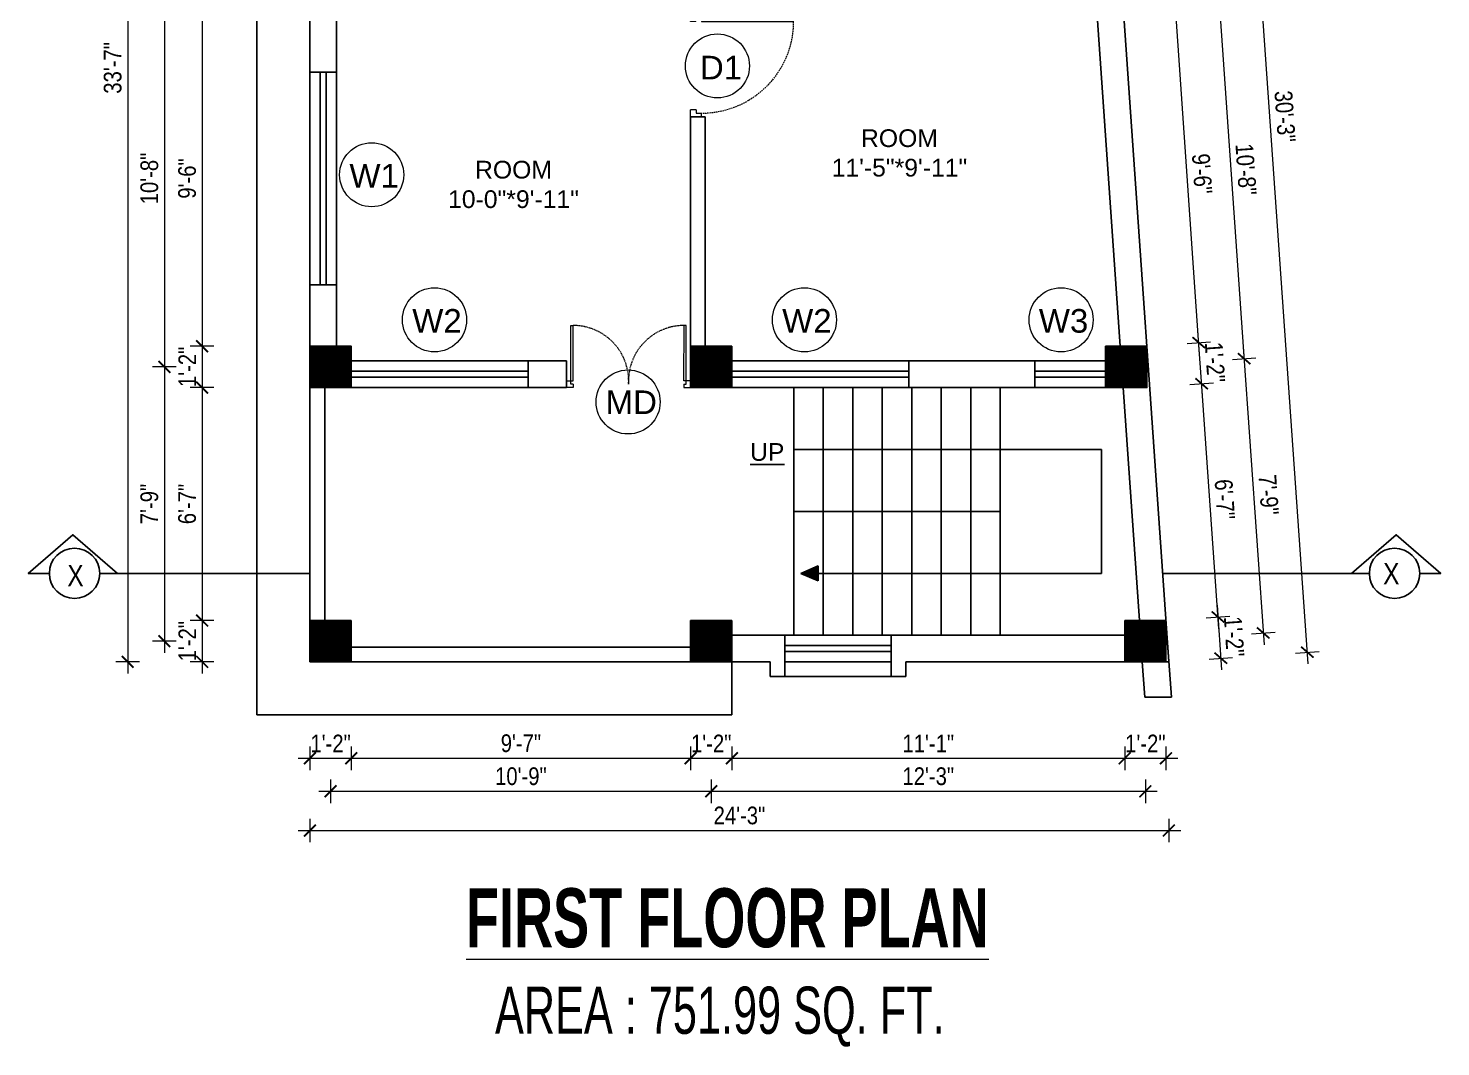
# Model space of a CAD drawing. Header units: inches. Extents: x -5096374 to -5070857, y -3259973 to -3243900.
# Drawn here: x -5084712.4 to -5084233.6, y -3258938.8 to -3258593.4 of the extents above; entities that cross this region are included whole.
import ezdxf

# ---------------------------------------------------------------- set-up
doc = ezdxf.new("R2010")
doc.units = ezdxf.units.IN
doc.header["$LTSCALE"] = 2
doc.header["$MEASUREMENT"] = 0
doc.header["$PDMODE"] = 34
doc.linetypes.add('HIDDEN', pattern=[0.375, 0.25, -0.125])
doc.layers.get('0').update_dxf_attribs({"linetype": 'CONTINUOUS'})
doc.layers.get('DEFPOINTS').update_dxf_attribs({"color": 141, "linetype": 'CONTINUOUS'})
doc.layers.add('A-Hatch', color=7, linetype='CONTINUOUS')
for name, color, linetype, lineweight in [('Annotate-Lite.w', 177, 'CONTINUOUS', 9), ('DIM 1-100', 4, 'CONTINUOUS', 13), ('Door-Window.w', 4, 'CONTINUOUS', 15), ('TEXT', 181, 'CONTINUOUS', 25), ('Text-100.w', 254, 'CONTINUOUS', 9)]:
    doc.layers.add(name, color=color, linetype=linetype, lineweight=lineweight)
doc.styles.add('ARAIL', font='ARIALN.TTF')
doc.styles.add('Arial', font='arial.ttf', dxfattribs={"width": 0.8, "height": 12})
doc.styles.add('arial.', font='arial.ttf')
doc.styles.add('gaurav', font='arial.ttf')
doc.styles.get("Standard").update_dxf_attribs({"font": 'ARIALN.TTF'})
doc.dimstyles.new('1 by 96', dxfattribs={"dimtxt": 6, "dimasz": 4, "dimexe": 4, "dimexo": 4, "dimgap": 2, "dimtad": 1, "dimdec": 0, "dimzin": 0, "dimdsep": 46, "dimlunit": 4, "dimtxsty": 'Standard', "dimblk": 'ARCHTICK', "dimcen": 0, "dimdle": 4, "dimadec": 0, "dimazin": 0, "dimtfac": 1, "dimtdec": 0, "dimtix": 1, "dimtofl": 0, "dimtmove": 1, "dimatfit": 3, "dimldrblk": 'ARCHTICK', "dimfxl": 4, "dimfxlon": 1, "dimtolj": 1, "dimtzin": 0, "dimlwd": -1, "dimlwe": -1, "dimarcsym": 0})
pattern_1 = [(45, (6144.94956, 0), (-0.0883883476483, 0.0883883476483), [])]

# ---------------------------------------------------------------- blocks, each defined once
blk = doc.blocks.new('FDFDRE')
at = {"ltscale": 3}
for p, q in [((165701.11, -58637.82), (165701.1, -58641.5)), ((165701.1, -58641.5), (165703.55, -58641.5)), ((165704.78, -58637.83), (165701.11, -58637.82)), ((165703.55, -58641.5), (165703.53, -58672.63)), ((165704.78, -58639.66), (165703.55, -58639.66)), ((165703.55, -58639.66), (165703.55, -58641.5)), ((165703.55, -58641.5), (165704.78, -58641.5)), ((165704.78, -58641.5), (165704.76, -58672.65)), ((165704.78, -58639.66), (165704.78, -58637.83)), ((165766.98, -58637.83), (165770.65, -58637.82)), ((165766.98, -58639.66), (165766.98, -58637.83)), ((165766.98, -58639.66), (165768.2, -58639.66)), ((165766.98, -58641.5), (165767, -58672.65)), ((165768.2, -58641.5), (165766.98, -58641.5)), ((165768.2, -58639.66), (165768.2, -58641.5)), ((165770.65, -58641.5), (165768.2, -58641.5)), ((165768.2, -58641.5), (165768.22, -58672.63)), ((165770.65, -58637.82), (165770.65, -58641.5)), ((165703.53, -58672.63), (165704.76, -58672.65)), ((165768.22, -58672.63), (165767, -58672.65))]:
    blk.add_line(p, q, dxfattribs=at)
at = {"layer": 'Door-Window.w', "color": 9, "linetype": 'HIDDEN', "lineweight": 18}
for centre, start, end in [((165704.78, -58641.5), 269.96183, 3.38353), ((165766.98, -58641.5), 176.61647, 270.03817)]:
    blk.add_arc(centre, 31.16, start, end, dxfattribs=at)
blk = doc.blocks.new('3-0')
at = {"ltscale": 3}
for p, q in [((11063.05, 10097.68), (11065.97, 10099.9)), ((11065.25, 10097.81), (11066.71, 10098.92)), ((11065.97, 10099.9), (11066.71, 10098.92)), ((11063.05, 10097.68), (11064.53, 10095.73)), ((11065.99, 10096.84), (11064.53, 10095.73)), ((11065.99, 10096.84), (11065.25, 10097.81)), ((11085.5, 10074.13), (11110.32, 10092.96)), ((11086.24, 10073.15), (11111.05, 10091.97)), ((11111.05, 10091.97), (11110.32, 10092.96)), ((11084.04, 10073.02), (11082.57, 10071.91)), ((11082.57, 10071.91), (11084.79, 10068.98)), ((11084.04, 10073.02), (11084.78, 10072.04)), ((11084.78, 10072.04), (11086.24, 10073.15)), ((11084.79, 10068.98), (11087.72, 10071.2)), ((11086.24, 10073.15), (11085.5, 10074.13)), ((11087.72, 10071.2), (11086.24, 10073.15))]:
    blk.add_line(p, q, dxfattribs=at)
at = {"layer": 'Door-Window.w', "color": 9, "linetype": 'HIDDEN', "lineweight": 18}
blk.add_arc((11085.5, 10074.13), 31.16, 37.1906, 127.1465, dxfattribs=at)
blk = doc.blocks.new('_ArchTick')
at = {"color": 0, "linetype": 'ByBlock', "const_width": 0.15}
blk.add_lwpolyline([(-0.5, -0.5), (0.5, 0.5)], dxfattribs=at)
blk = doc.blocks.new('*D506')
at = {"layer": 'DEFPOINTS', "color": 0, "ltscale": 0.5, "transparency": 16777216}
for p in [(-5084616.9, -3258587.47), (-5084653.45, -3258701.23), (-5084616.9, -3258701.23)]:
    blk.add_point(p, dxfattribs=at)
at = {"layer": 'DIM 1-100', "color": 0, "ltscale": 0.5, "transparency": 16777216}
for p, q in [((-5084653.45, -3258583.47), (-5084653.45, -3258705.23)), ((-5084649.45, -3258587.47), (-5084657.45, -3258587.47)), ((-5084649.45, -3258701.23), (-5084657.45, -3258701.23))]:
    blk.add_line(p, q, dxfattribs=at)
at = {"layer": 'DIM 1-100', "color": 0, "ltscale": 0.5, "transparency": 16777216, "xscale": 4, "yscale": 4, "zscale": 4}
for p, rotation in [((-5084653.45, -3258587.47), 90), ((-5084653.45, -3258701.23), 270)]:
    blk.add_blockref('_ArchTick', p, dxfattribs=dict(at, rotation=rotation))
at = {"layer": 'DIM 1-100', "color": 0, "ltscale": 0.5, "transparency": 16777216, "insert": (-5084658.52, -3258644.35), "char_height": 6, "attachment_point": 5, "rotation": 90}
blk.add_mtext('\\A1;9\'-6"', dxfattribs=at)
blk = doc.blocks.new('*D507')
at = {"layer": 'DEFPOINTS', "color": 0, "ltscale": 0.5, "transparency": 16777216}
for p in [(-5084616.9, -3258701.23), (-5084653.45, -3258715.23), (-5084616.9, -3258715.23)]:
    blk.add_point(p, dxfattribs=at)
at = {"layer": 'DIM 1-100', "color": 0, "ltscale": 0.5, "transparency": 16777216}
for p, q in [((-5084653.45, -3258697.23), (-5084653.45, -3258719.23)), ((-5084649.45, -3258701.23), (-5084657.45, -3258701.23)), ((-5084649.45, -3258715.23), (-5084657.45, -3258715.23))]:
    blk.add_line(p, q, dxfattribs=at)
at = {"layer": 'DIM 1-100', "color": 0, "ltscale": 0.5, "transparency": 16777216, "xscale": 4, "yscale": 4, "zscale": 4}
for p, rotation in [((-5084653.45, -3258701.23), 90), ((-5084653.45, -3258715.23), 270)]:
    blk.add_blockref('_ArchTick', p, dxfattribs=dict(at, rotation=rotation))
at = {"layer": 'DIM 1-100', "color": 0, "ltscale": 0.5, "transparency": 16777216, "insert": (-5084658.47, -3258708.23), "char_height": 6, "attachment_point": 5, "rotation": 90}
blk.add_mtext('\\A1;1\'-2"', dxfattribs=at)
blk = doc.blocks.new('*D508')
at = {"layer": 'DEFPOINTS', "color": 0, "ltscale": 0.5, "transparency": 16777216}
for p in [(-5084616.9, -3258715.23), (-5084653.45, -3258794.23), (-5084616.9, -3258794.23)]:
    blk.add_point(p, dxfattribs=at)
at = {"layer": 'DIM 1-100', "color": 0, "ltscale": 0.5, "transparency": 16777216}
for p, q in [((-5084653.45, -3258711.23), (-5084653.45, -3258798.23)), ((-5084649.45, -3258715.23), (-5084657.45, -3258715.23)), ((-5084649.45, -3258794.23), (-5084657.45, -3258794.23))]:
    blk.add_line(p, q, dxfattribs=at)
at = {"layer": 'DIM 1-100', "color": 0, "ltscale": 0.5, "transparency": 16777216, "xscale": 4, "yscale": 4, "zscale": 4}
for p, rotation in [((-5084653.45, -3258715.23), 90), ((-5084653.45, -3258794.23), 270)]:
    blk.add_blockref('_ArchTick', p, dxfattribs=dict(at, rotation=rotation))
at = {"layer": 'DIM 1-100', "color": 0, "ltscale": 0.5, "transparency": 16777216, "insert": (-5084658.52, -3258754.73), "char_height": 6, "attachment_point": 5, "rotation": 90}
blk.add_mtext('\\A1;6\'-7"', dxfattribs=at)
blk = doc.blocks.new('*D509')
at = {"layer": 'DEFPOINTS', "color": 0, "ltscale": 0.5, "transparency": 16777216}
for p in [(-5084616.9, -3258794.23), (-5084653.45, -3258808.23), (-5084616.9, -3258808.23)]:
    blk.add_point(p, dxfattribs=at)
at = {"layer": 'DIM 1-100', "color": 0, "ltscale": 0.5, "transparency": 16777216}
for p, q in [((-5084653.45, -3258790.23), (-5084653.45, -3258812.23)), ((-5084649.45, -3258794.23), (-5084657.45, -3258794.23)), ((-5084649.45, -3258808.23), (-5084657.45, -3258808.23))]:
    blk.add_line(p, q, dxfattribs=at)
at = {"layer": 'DIM 1-100', "color": 0, "ltscale": 0.5, "transparency": 16777216, "xscale": 4, "yscale": 4, "zscale": 4}
for p, rotation in [((-5084653.45, -3258794.23), 90), ((-5084653.45, -3258808.23), 270)]:
    blk.add_blockref('_ArchTick', p, dxfattribs=dict(at, rotation=rotation))
at = {"layer": 'DIM 1-100', "color": 0, "ltscale": 0.5, "transparency": 16777216, "insert": (-5084658.47, -3258801.23), "char_height": 6, "attachment_point": 5, "rotation": 90}
blk.add_mtext('\\A1;1\'-2"', dxfattribs=at)
blk = doc.blocks.new('*D511')
at = {"layer": 'DEFPOINTS', "color": 0, "ltscale": 0.5, "transparency": 16777216}
for p in [(-5084609.9, -3258580.47), (-5084666.25, -3258708.23), (-5084609.9, -3258708.23)]:
    blk.add_point(p, dxfattribs=at)
at = {"layer": 'DIM 1-100', "color": 0, "ltscale": 0.5, "transparency": 16777216}
for p, q in [((-5084666.25, -3258576.47), (-5084666.25, -3258712.23)), ((-5084662.25, -3258580.47), (-5084670.25, -3258580.47)), ((-5084662.25, -3258708.23), (-5084670.25, -3258708.23))]:
    blk.add_line(p, q, dxfattribs=at)
at = {"layer": 'DIM 1-100', "color": 0, "ltscale": 0.5, "transparency": 16777216, "xscale": 4, "yscale": 4, "zscale": 4}
for p, rotation in [((-5084666.25, -3258580.47), 90), ((-5084666.25, -3258708.23), 270)]:
    blk.add_blockref('_ArchTick', p, dxfattribs=dict(at, rotation=rotation))
at = {"layer": 'DIM 1-100', "color": 0, "ltscale": 0.5, "transparency": 16777216, "insert": (-5084671.32, -3258644.35), "char_height": 6, "attachment_point": 5, "rotation": 90}
blk.add_mtext('\\A1;10\'-8"', dxfattribs=at)
blk = doc.blocks.new('*D512')
at = {"layer": 'DEFPOINTS', "color": 0, "ltscale": 0.5, "transparency": 16777216}
for p in [(-5084609.9, -3258708.23), (-5084666.25, -3258801.23), (-5084609.9, -3258801.23)]:
    blk.add_point(p, dxfattribs=at)
at = {"layer": 'DIM 1-100', "color": 0, "ltscale": 0.5, "transparency": 16777216}
for p, q in [((-5084666.25, -3258704.23), (-5084666.25, -3258805.23)), ((-5084662.25, -3258708.23), (-5084670.25, -3258708.23)), ((-5084662.25, -3258801.23), (-5084670.25, -3258801.23))]:
    blk.add_line(p, q, dxfattribs=at)
at = {"layer": 'DIM 1-100', "color": 0, "ltscale": 0.5, "transparency": 16777216, "xscale": 4, "yscale": 4, "zscale": 4}
for p, rotation in [((-5084666.25, -3258708.23), 90), ((-5084666.25, -3258801.23), 270)]:
    blk.add_blockref('_ArchTick', p, dxfattribs=dict(at, rotation=rotation))
at = {"layer": 'DIM 1-100', "color": 0, "ltscale": 0.5, "transparency": 16777216, "insert": (-5084671.32, -3258754.73), "char_height": 6, "attachment_point": 5, "rotation": 90}
blk.add_mtext('\\A1;7\'-9"', dxfattribs=at)
blk = doc.blocks.new('*D513')
at = {"layer": 'DEFPOINTS', "color": 0, "ltscale": 0.5, "transparency": 16777216}
for p in [(-5084616.9, -3258405.47), (-5084678.68, -3258808.23), (-5084616.9, -3258808.23)]:
    blk.add_point(p, dxfattribs=at)
at = {"layer": 'DIM 1-100', "color": 0, "ltscale": 0.5, "transparency": 16777216}
for p, q in [((-5084678.68, -3258401.47), (-5084678.68, -3258812.23)), ((-5084674.68, -3258405.47), (-5084682.68, -3258405.47)), ((-5084674.68, -3258808.23), (-5084682.68, -3258808.23))]:
    blk.add_line(p, q, dxfattribs=at)
at = {"layer": 'DIM 1-100', "color": 0, "ltscale": 0.5, "transparency": 16777216, "xscale": 4, "yscale": 4, "zscale": 4}
for p, rotation in [((-5084678.68, -3258405.47), 90), ((-5084678.68, -3258808.23), 270)]:
    blk.add_blockref('_ArchTick', p, dxfattribs=dict(at, rotation=rotation))
at = {"layer": 'DIM 1-100', "color": 0, "ltscale": 0.5, "transparency": 16777216, "insert": (-5084683.74, -3258606.85), "char_height": 6, "attachment_point": 5, "rotation": 90}
blk.add_mtext('\\A1;33\'-7"', dxfattribs=at)
blk = doc.blocks.new('*D518')
at = {"layer": 'DEFPOINTS', "color": 0, "ltscale": 0.5, "transparency": 16777216}
for p in [(-5084616.9, -3258808.23), (-5084602.9, -3258808.23), (-5084602.9, -3258840.93)]:
    blk.add_point(p, dxfattribs=at)
at = {"layer": 'DIM 1-100', "color": 0, "ltscale": 0.5, "transparency": 16777216}
for p, q in [((-5084616.9, -3258836.93), (-5084616.9, -3258844.93)), ((-5084602.9, -3258836.93), (-5084602.9, -3258844.93)), ((-5084620.9, -3258840.93), (-5084598.9, -3258840.93))]:
    blk.add_line(p, q, dxfattribs=at)
at = {"layer": 'DIM 1-100', "color": 0, "ltscale": 0.5, "transparency": 16777216, "xscale": 4, "yscale": 4, "zscale": 4, "rotation": 180}
blk.add_blockref('_ArchTick', (-5084616.9, -3258840.93), dxfattribs=at)
at = {"layer": 'DIM 1-100', "color": 0, "ltscale": 0.5, "transparency": 16777216, "xscale": 4, "yscale": 4, "zscale": 4}
blk.add_blockref('_ArchTick', (-5084602.9, -3258840.93), dxfattribs=at)
at = {"layer": 'DIM 1-100', "color": 0, "ltscale": 0.5, "transparency": 16777216, "insert": (-5084609.9, -3258835.92), "char_height": 6, "attachment_point": 5}
blk.add_mtext('\\A1;1\'-2"', dxfattribs=at)
blk = doc.blocks.new('*D519')
at = {"layer": 'DEFPOINTS', "color": 0, "ltscale": 0.5, "transparency": 16777216}
for p in [(-5084602.9, -3258808.23), (-5084487.9, -3258808.23), (-5084487.9, -3258840.93)]:
    blk.add_point(p, dxfattribs=at)
at = {"layer": 'DIM 1-100', "color": 0, "ltscale": 0.5, "transparency": 16777216}
for p, q in [((-5084602.9, -3258836.93), (-5084602.9, -3258844.93)), ((-5084487.9, -3258836.93), (-5084487.9, -3258844.93)), ((-5084606.9, -3258840.93), (-5084483.9, -3258840.93))]:
    blk.add_line(p, q, dxfattribs=at)
at = {"layer": 'DIM 1-100', "color": 0, "ltscale": 0.5, "transparency": 16777216, "xscale": 4, "yscale": 4, "zscale": 4, "rotation": 180}
blk.add_blockref('_ArchTick', (-5084602.9, -3258840.93), dxfattribs=at)
at = {"layer": 'DIM 1-100', "color": 0, "ltscale": 0.5, "transparency": 16777216, "xscale": 4, "yscale": 4, "zscale": 4}
blk.add_blockref('_ArchTick', (-5084487.9, -3258840.93), dxfattribs=at)
at = {"layer": 'DIM 1-100', "color": 0, "ltscale": 0.5, "transparency": 16777216, "insert": (-5084545.4, -3258835.87), "char_height": 6, "attachment_point": 5}
blk.add_mtext('\\A1;9\'-7"', dxfattribs=at)
blk = doc.blocks.new('*D520')
at = {"layer": 'DEFPOINTS', "color": 0, "ltscale": 0.5, "transparency": 16777216}
for p in [(-5084487.9, -3258808.23), (-5084473.9, -3258808.23), (-5084473.9, -3258840.93)]:
    blk.add_point(p, dxfattribs=at)
at = {"layer": 'DIM 1-100', "color": 0, "ltscale": 0.5, "transparency": 16777216}
for p, q in [((-5084487.9, -3258836.93), (-5084487.9, -3258844.93)), ((-5084473.9, -3258836.93), (-5084473.9, -3258844.93)), ((-5084491.9, -3258840.93), (-5084469.9, -3258840.93))]:
    blk.add_line(p, q, dxfattribs=at)
at = {"layer": 'DIM 1-100', "color": 0, "ltscale": 0.5, "transparency": 16777216, "xscale": 4, "yscale": 4, "zscale": 4, "rotation": 180}
blk.add_blockref('_ArchTick', (-5084487.9, -3258840.93), dxfattribs=at)
at = {"layer": 'DIM 1-100', "color": 0, "ltscale": 0.5, "transparency": 16777216, "xscale": 4, "yscale": 4, "zscale": 4}
blk.add_blockref('_ArchTick', (-5084473.9, -3258840.93), dxfattribs=at)
at = {"layer": 'DIM 1-100', "color": 0, "ltscale": 0.5, "transparency": 16777216, "insert": (-5084480.9, -3258835.92), "char_height": 6, "attachment_point": 5}
blk.add_mtext('\\A1;1\'-2"', dxfattribs=at)
blk = doc.blocks.new('*D521')
at = {"layer": 'DEFPOINTS', "color": 0, "ltscale": 0.5, "transparency": 16777216}
for p in [(-5084473.9, -3258808.23), (-5084340.76, -3258808.23), (-5084340.76, -3258840.93)]:
    blk.add_point(p, dxfattribs=at)
at = {"layer": 'DIM 1-100', "color": 0, "ltscale": 0.5, "transparency": 16777216}
for p, q in [((-5084473.9, -3258836.93), (-5084473.9, -3258844.93)), ((-5084340.76, -3258836.93), (-5084340.76, -3258844.93)), ((-5084477.9, -3258840.93), (-5084336.76, -3258840.93))]:
    blk.add_line(p, q, dxfattribs=at)
at = {"layer": 'DIM 1-100', "color": 0, "ltscale": 0.5, "transparency": 16777216, "xscale": 4, "yscale": 4, "zscale": 4, "rotation": 180}
blk.add_blockref('_ArchTick', (-5084473.9, -3258840.93), dxfattribs=at)
at = {"layer": 'DIM 1-100', "color": 0, "ltscale": 0.5, "transparency": 16777216, "xscale": 4, "yscale": 4, "zscale": 4}
blk.add_blockref('_ArchTick', (-5084340.76, -3258840.93), dxfattribs=at)
at = {"layer": 'DIM 1-100', "color": 0, "ltscale": 0.5, "transparency": 16777216, "insert": (-5084407.33, -3258835.92), "char_height": 6, "attachment_point": 5}
blk.add_mtext('\\A1;11\'-1"', dxfattribs=at)
blk = doc.blocks.new('*D522')
at = {"layer": 'DEFPOINTS', "color": 0, "ltscale": 0.5, "transparency": 16777216}
for p in [(-5084340.76, -3258808.23), (-5084326.76, -3258808.23), (-5084326.76, -3258840.93)]:
    blk.add_point(p, dxfattribs=at)
at = {"layer": 'DIM 1-100', "color": 0, "ltscale": 0.5, "transparency": 16777216}
for p, q in [((-5084340.76, -3258836.93), (-5084340.76, -3258844.93)), ((-5084326.76, -3258836.93), (-5084326.76, -3258844.93)), ((-5084344.76, -3258840.93), (-5084322.76, -3258840.93))]:
    blk.add_line(p, q, dxfattribs=at)
at = {"layer": 'DIM 1-100', "color": 0, "ltscale": 0.5, "transparency": 16777216, "xscale": 4, "yscale": 4, "zscale": 4, "rotation": 180}
blk.add_blockref('_ArchTick', (-5084340.76, -3258840.93), dxfattribs=at)
at = {"layer": 'DIM 1-100', "color": 0, "ltscale": 0.5, "transparency": 16777216, "xscale": 4, "yscale": 4, "zscale": 4}
blk.add_blockref('_ArchTick', (-5084326.76, -3258840.93), dxfattribs=at)
at = {"layer": 'DIM 1-100', "color": 0, "ltscale": 0.5, "transparency": 16777216, "insert": (-5084333.76, -3258835.92), "char_height": 6, "attachment_point": 5}
blk.add_mtext('\\A1;1\'-2"', dxfattribs=at)
blk = doc.blocks.new('*D523')
at = {"layer": 'DEFPOINTS', "color": 0, "ltscale": 0.5, "transparency": 16777216}
for p in [(-5084609.9, -3258801.23), (-5084480.9, -3258801.23), (-5084480.9, -3258852.13)]:
    blk.add_point(p, dxfattribs=at)
at = {"layer": 'DIM 1-100', "color": 0, "ltscale": 0.5, "transparency": 16777216}
for p, q in [((-5084613.9, -3258852.13), (-5084476.9, -3258852.13)), ((-5084609.9, -3258848.13), (-5084609.9, -3258856.13)), ((-5084480.9, -3258848.13), (-5084480.9, -3258856.13))]:
    blk.add_line(p, q, dxfattribs=at)
at = {"layer": 'DIM 1-100', "color": 0, "ltscale": 0.5, "transparency": 16777216, "xscale": 4, "yscale": 4, "zscale": 4, "rotation": 180}
blk.add_blockref('_ArchTick', (-5084609.9, -3258852.13), dxfattribs=at)
at = {"layer": 'DIM 1-100', "color": 0, "ltscale": 0.5, "transparency": 16777216, "xscale": 4, "yscale": 4, "zscale": 4}
blk.add_blockref('_ArchTick', (-5084480.9, -3258852.13), dxfattribs=at)
at = {"layer": 'DIM 1-100', "color": 0, "ltscale": 0.5, "transparency": 16777216, "insert": (-5084545.4, -3258847.06), "char_height": 6, "attachment_point": 5}
blk.add_mtext('\\A1;10\'-9"', dxfattribs=at)
blk = doc.blocks.new('*D524')
at = {"layer": 'DEFPOINTS', "color": 0, "ltscale": 0.5, "transparency": 16777216}
for p in [(-5084480.9, -3258801.23), (-5084333.76, -3258801.23), (-5084333.76, -3258852.13)]:
    blk.add_point(p, dxfattribs=at)
at = {"layer": 'DIM 1-100', "color": 0, "ltscale": 0.5, "transparency": 16777216}
for p, q in [((-5084484.9, -3258852.13), (-5084329.76, -3258852.13)), ((-5084480.9, -3258848.13), (-5084480.9, -3258856.13)), ((-5084333.76, -3258848.13), (-5084333.76, -3258856.13))]:
    blk.add_line(p, q, dxfattribs=at)
at = {"layer": 'DIM 1-100', "color": 0, "ltscale": 0.5, "transparency": 16777216, "xscale": 4, "yscale": 4, "zscale": 4, "rotation": 180}
blk.add_blockref('_ArchTick', (-5084480.9, -3258852.13), dxfattribs=at)
at = {"layer": 'DIM 1-100', "color": 0, "ltscale": 0.5, "transparency": 16777216, "xscale": 4, "yscale": 4, "zscale": 4}
blk.add_blockref('_ArchTick', (-5084333.76, -3258852.13), dxfattribs=at)
at = {"layer": 'DIM 1-100', "color": 0, "ltscale": 0.5, "transparency": 16777216, "insert": (-5084407.33, -3258847.06), "char_height": 6, "attachment_point": 5}
blk.add_mtext('\\A1;12\'-3"', dxfattribs=at)
blk = doc.blocks.new('*D525')
at = {"layer": 'DEFPOINTS', "color": 0, "ltscale": 0.5, "transparency": 16777216}
for p in [(-5084616.9, -3258808.23), (-5084325.78, -3258808.23), (-5084325.78, -3258865.43)]:
    blk.add_point(p, dxfattribs=at)
at = {"layer": 'DIM 1-100', "color": 0, "ltscale": 0.5, "transparency": 16777216}
for p, q in [((-5084616.9, -3258861.43), (-5084616.9, -3258869.43)), ((-5084325.78, -3258861.43), (-5084325.78, -3258869.43)), ((-5084620.9, -3258865.43), (-5084321.78, -3258865.43))]:
    blk.add_line(p, q, dxfattribs=at)
at = {"layer": 'DIM 1-100', "color": 0, "ltscale": 0.5, "transparency": 16777216, "xscale": 4, "yscale": 4, "zscale": 4, "rotation": 180}
blk.add_blockref('_ArchTick', (-5084616.9, -3258865.43), dxfattribs=at)
at = {"layer": 'DIM 1-100', "color": 0, "ltscale": 0.5, "transparency": 16777216, "xscale": 4, "yscale": 4, "zscale": 4}
blk.add_blockref('_ArchTick', (-5084325.78, -3258865.43), dxfattribs=at)
at = {"layer": 'DIM 1-100', "color": 0, "ltscale": 0.5, "transparency": 16777216, "insert": (-5084471.34, -3258860.36), "char_height": 6, "attachment_point": 5}
blk.add_mtext('\\A1;24\'-3"', dxfattribs=at)
blk = doc.blocks.new('*D526')
at = {"layer": 'DEFPOINTS', "color": 0, "ltscale": 0.5, "transparency": 16777216}
for p in [(-5084326.76, -3258794.23), (-5084325.78, -3258808.23), (-5084308.18, -3258807)]:
    blk.add_point(p, dxfattribs=at)
at = {"layer": 'DIM 1-100', "color": 0, "ltscale": 0.5, "transparency": 16777216}
for p, q in [((-5084309.43, -3258789.01), (-5084307.9, -3258810.99)), ((-5084313.14, -3258793.28), (-5084305.16, -3258792.72)), ((-5084312.17, -3258807.28), (-5084304.19, -3258806.72))]:
    blk.add_line(p, q, dxfattribs=at)
at = {"layer": 'DIM 1-100', "color": 0, "ltscale": 0.5, "transparency": 16777216, "xscale": 4, "yscale": 4, "zscale": 4}
for p, rotation in [((-5084309.15, -3258793), 93.98810611649257), ((-5084308.18, -3258807), 273.9881061164926)]:
    blk.add_blockref('_ArchTick', p, dxfattribs=dict(at, rotation=rotation))
at = {"layer": 'DIM 1-100', "color": 0, "ltscale": 0.5, "transparency": 16777216, "insert": (-5084303.67, -3258799.65), "char_height": 6, "attachment_point": 5, "rotation": 273.9881}
blk.add_mtext('\\A1;1\'-2"', dxfattribs=at)
blk = doc.blocks.new('*D527')
at = {"layer": 'DEFPOINTS', "color": 0, "ltscale": 0.5, "transparency": 16777216}
for p in [(-5084314.66, -3258713.96), (-5084332.89, -3258715.23), (-5084326.76, -3258794.23)]:
    blk.add_point(p, dxfattribs=at)
at = {"layer": 'DIM 1-100', "color": 0, "ltscale": 0.5, "transparency": 16777216}
for p, q in [((-5084318.65, -3258714.24), (-5084310.67, -3258713.68)), ((-5084308.88, -3258796.99), (-5084314.94, -3258709.97)), ((-5084313.14, -3258793.28), (-5084305.16, -3258792.72))]:
    blk.add_line(p, q, dxfattribs=at)
at = {"layer": 'DIM 1-100', "color": 0, "ltscale": 0.5, "transparency": 16777216, "xscale": 4, "yscale": 4, "zscale": 4}
for p, rotation in [((-5084314.66, -3258713.96), 93.98810611647642), ((-5084309.15, -3258793), 273.9881061164764)]:
    blk.add_blockref('_ArchTick', p, dxfattribs=dict(at, rotation=rotation))
at = {"layer": 'DIM 1-100', "color": 0, "ltscale": 0.5, "transparency": 16777216, "insert": (-5084306.86, -3258753.13), "char_height": 6, "attachment_point": 5, "rotation": 273.9881}
blk.add_mtext('\\A1;6\'-7"', dxfattribs=at)
blk = doc.blocks.new('*D528')
at = {"layer": 'DEFPOINTS', "color": 0, "ltscale": 0.5, "transparency": 16777216}
for p in [(-5084333.24, -3258701.23), (-5084315.64, -3258700), (-5084332.89, -3258715.23)]:
    blk.add_point(p, dxfattribs=at)
at = {"layer": 'DIM 1-100', "color": 0, "ltscale": 0.5, "transparency": 16777216}
for p, q in [((-5084314.39, -3258717.95), (-5084315.92, -3258696.01)), ((-5084319.63, -3258700.28), (-5084311.65, -3258699.72)), ((-5084318.65, -3258714.24), (-5084310.67, -3258713.68))]:
    blk.add_line(p, q, dxfattribs=at)
at = {"layer": 'DIM 1-100', "color": 0, "ltscale": 0.5, "transparency": 16777216, "xscale": 4, "yscale": 4, "zscale": 4}
for p, rotation in [((-5084315.64, -3258700), 93.98810611647642), ((-5084314.66, -3258713.96), 273.9881061164764)]:
    blk.add_blockref('_ArchTick', p, dxfattribs=dict(at, rotation=rotation))
at = {"layer": 'DIM 1-100', "color": 0, "ltscale": 0.5, "transparency": 16777216, "insert": (-5084310.15, -3258706.63), "char_height": 6, "attachment_point": 5, "rotation": 273.9881}
blk.add_mtext('\\A1;1\'-2"', dxfattribs=at)
blk = doc.blocks.new('*D529')
at = {"layer": 'DEFPOINTS', "color": 0, "ltscale": 0.5, "transparency": 16777216}
for p in [(-5084342.15, -3258587.47), (-5084323.57, -3258586.18), (-5084333.24, -3258701.23)]:
    blk.add_point(p, dxfattribs=at)
at = {"layer": 'DIM 1-100', "color": 0, "ltscale": 0.5, "transparency": 16777216}
for p, q in [((-5084315.36, -3258703.99), (-5084323.85, -3258582.19)), ((-5084327.56, -3258586.45), (-5084319.58, -3258585.9)), ((-5084319.63, -3258700.28), (-5084311.65, -3258699.72))]:
    blk.add_line(p, q, dxfattribs=at)
at = {"layer": 'DIM 1-100', "color": 0, "ltscale": 0.5, "transparency": 16777216, "xscale": 4, "yscale": 4, "zscale": 4}
for p, rotation in [((-5084323.57, -3258586.18), 93.98810611647642), ((-5084315.64, -3258700), 273.9881061164764)]:
    blk.add_blockref('_ArchTick', p, dxfattribs=dict(at, rotation=rotation))
at = {"layer": 'DIM 1-100', "color": 0, "ltscale": 0.5, "transparency": 16777216, "insert": (-5084314.55, -3258642.74), "char_height": 6, "attachment_point": 5, "rotation": 273.9881}
blk.add_mtext('\\A1;9\'-6"', dxfattribs=at)
blk = doc.blocks.new('*D536')
at = {"layer": 'DEFPOINTS', "color": 0, "ltscale": 0.5, "transparency": 16777216}
for p in [(-5084349.15, -3258580.47), (-5084340.24, -3258708.23), (-5084300.28, -3258705.44)]:
    blk.add_point(p, dxfattribs=at)
at = {"layer": 'DIM 1-100', "color": 0, "ltscale": 0.5, "transparency": 16777216}
for p, q in [((-5084309.47, -3258573.69), (-5084300, -3258709.43)), ((-5084313.18, -3258577.96), (-5084305.2, -3258577.41)), ((-5084304.27, -3258705.72), (-5084296.29, -3258705.17))]:
    blk.add_line(p, q, dxfattribs=at)
at = {"layer": 'DIM 1-100', "color": 0, "ltscale": 0.5, "transparency": 16777216, "xscale": 4, "yscale": 4, "zscale": 4}
for p, rotation in [((-5084309.19, -3258577.68), 93.98810611417805), ((-5084300.28, -3258705.44), 273.988106114178)]:
    blk.add_blockref('_ArchTick', p, dxfattribs=dict(at, rotation=rotation))
at = {"layer": 'DIM 1-100', "color": 0, "ltscale": 0.5, "transparency": 16777216, "insert": (-5084299.68, -3258641.21), "char_height": 6, "attachment_point": 5, "rotation": 273.9881}
blk.add_mtext('\\A1;10\'-8"', dxfattribs=at)
blk = doc.blocks.new('*D537')
at = {"layer": 'DEFPOINTS', "color": 0, "ltscale": 0.5, "transparency": 16777216}
for p in [(-5084340.24, -3258708.23), (-5084293.8, -3258798.44), (-5084333.76, -3258801.23)]:
    blk.add_point(p, dxfattribs=at)
at = {"layer": 'DIM 1-100', "color": 0, "ltscale": 0.5, "transparency": 16777216}
for p, q in [((-5084300.56, -3258701.45), (-5084293.52, -3258802.43)), ((-5084304.27, -3258705.72), (-5084296.29, -3258705.17)), ((-5084297.79, -3258798.72), (-5084289.81, -3258798.17))]:
    blk.add_line(p, q, dxfattribs=at)
at = {"layer": 'DIM 1-100', "color": 0, "ltscale": 0.5, "transparency": 16777216, "xscale": 4, "yscale": 4, "zscale": 4}
for p, rotation in [((-5084300.28, -3258705.44), 93.98810611417805), ((-5084293.8, -3258798.44), 273.988106114178)]:
    blk.add_blockref('_ArchTick', p, dxfattribs=dict(at, rotation=rotation))
at = {"layer": 'DIM 1-100', "color": 0, "ltscale": 0.5, "transparency": 16777216, "insert": (-5084291.99, -3258751.59), "char_height": 6, "attachment_point": 5, "rotation": 273.9881}
blk.add_mtext('\\A1;7\'-9"', dxfattribs=at)
blk = doc.blocks.new('*D539')
at = {"layer": 'DEFPOINTS', "color": 0, "ltscale": 0.5, "transparency": 16777216}
for p in [(-5084351.06, -3258445.63), (-5084304.14, -3258442.36), (-5084325.78, -3258808.23)]:
    blk.add_point(p, dxfattribs=at)
at = {"layer": 'DIM 1-100', "color": 0, "ltscale": 0.5, "transparency": 16777216}
for p, q in [((-5084278.58, -3258808.95), (-5084304.42, -3258438.37)), ((-5084308.13, -3258442.64), (-5084300.15, -3258442.08)), ((-5084282.85, -3258805.24), (-5084274.87, -3258804.68))]:
    blk.add_line(p, q, dxfattribs=at)
at = {"layer": 'DIM 1-100', "color": 0, "ltscale": 0.5, "transparency": 16777216, "xscale": 4, "yscale": 4, "zscale": 4}
for p, rotation in [((-5084304.14, -3258442.36), 93.98810611425189), ((-5084278.86, -3258804.96), 273.9881061142519)]:
    blk.add_blockref('_ArchTick', p, dxfattribs=dict(at, rotation=rotation))
at = {"layer": 'DIM 1-100', "color": 0, "ltscale": 0.5, "transparency": 16777216, "insert": (-5084286.45, -3258623.31), "char_height": 6, "attachment_point": 5, "rotation": 273.9881}
blk.add_mtext('\\A1;30\'-3"', dxfattribs=at)

msp = doc.modelspace()

# ---------------------------------------------------------------- hatches: boundary and pattern name
at = {"layer": 'A-Hatch', "ltscale": 0.5}
h = msp.add_hatch(dxfattribs=at)
h.set_pattern_fill('ANSI31', color=256)
h.set_pattern_definition(pattern_1)
h.paths.add_polyline_path([(-5084602.9, -3258701.23), (-5084616.9, -3258701.23), (-5084616.9, -3258715.23), (-5084602.9, -3258715.23), (-5084602.9, -3258706.23)])
h = msp.add_hatch(dxfattribs=at)
h.set_pattern_fill('ANSI31', color=256)
h.set_pattern_definition(pattern_1)
h.paths.add_polyline_path([(-5084473.9, -3258701.23), (-5084487.9, -3258701.23), (-5084487.9, -3258713.01), (-5084487.9, -3258713.01), (-5084487.9, -3258715.23), (-5084473.9, -3258715.23)])
h = msp.add_hatch(dxfattribs=at)
h.set_pattern_fill('ANSI31', color=256)
h.set_pattern_definition([(45, (6144.60097, 0), (-0.0883883476483, 0.0883883476483), [])])
h.paths.add_polyline_path([(-5084333.24, -3258701.23), (-5084347.24, -3258701.23), (-5084347.24, -3258715.23), (-5084333.24, -3258715.23)])
h = msp.add_hatch(dxfattribs=at)
h.set_pattern_fill('ANSI31', color=256)
h.set_pattern_definition([(45, (6815.81135, 0), (-0.0883883476483, 0.0883883476483), [])])
h.paths.add_polyline_path([(-5084450.57, -3258778.23), (-5084444.65, -3258780.74), (-5084444.65, -3258775.72)])
h = msp.add_hatch(dxfattribs=at)
h.set_pattern_fill('ANSI31', color=256)
h.set_pattern_definition(pattern_1)
h.paths.add_polyline_path([(-5084602.9, -3258794.23), (-5084616.9, -3258794.23), (-5084616.9, -3258808.23), (-5084602.9, -3258808.23)])
h = msp.add_hatch(dxfattribs=at)
h.set_pattern_fill('ANSI31', color=256)
h.set_pattern_definition(pattern_1)
h.paths.add_polyline_path([(-5084473.9, -3258794.23), (-5084487.9, -3258794.23), (-5084487.9, -3258808.23), (-5084473.9, -3258808.23)])
h = msp.add_hatch(dxfattribs=at)
h.set_pattern_fill('ANSI31', color=256)
h.set_pattern_definition(pattern_1)
h.paths.add_polyline_path([(-5084326.76, -3258794.23), (-5084340.76, -3258794.23), (-5084340.76, -3258808.23), (-5084326.76, -3258808.23)])

# ---------------------------------------------------------------- linework, layer by layer
at = {"ltscale": 0.5}
for p, q in [((-5084634.9, -3258408.23), (-5084634.9, -3258826.23)), ((-5084325.78, -3258808.23), (-5084352.32, -3258427.63)), ((-5084616.9, -3258573.47), (-5084616.9, -3258808.23)), ((-5084607.9, -3258587.47), (-5084607.9, -3258701.23)), ((-5084342.26, -3258701.23), (-5084350.19, -3258587.47)), ((-5084607.9, -3258608.35), (-5084616.9, -3258608.35)), ((-5084613.4, -3258680.35), (-5084613.4, -3258608.35)), ((-5084611.4, -3258680.35), (-5084611.4, -3258608.35)), ((-5084487.9, -3258623.47), (-5084487.9, -3258701.23)), ((-5084482.9, -3258623.47), (-5084487.9, -3258623.47)), ((-5084482.9, -3258623.47), (-5084482.9, -3258701.23)), ((-5084607.9, -3258680.35), (-5084616.9, -3258680.35)), ((-5084602.9, -3258706.23), (-5084529.9, -3258706.23)), ((-5084602.9, -3258706.23), (-5084602.9, -3258715.23)), ((-5084542.9, -3258706.23), (-5084542.9, -3258715.23)), ((-5084529.9, -3258706.23), (-5084529.9, -3258715.23)), ((-5084347.24, -3258706.23), (-5084473.9, -3258706.23)), ((-5084413.9, -3258715.23), (-5084413.9, -3258706.23)), ((-5084371.24, -3258715.23), (-5084371.24, -3258706.23)), ((-5084602.9, -3258709.73), (-5084542.9, -3258709.73)), ((-5084602.9, -3258711.73), (-5084542.9, -3258711.73)), ((-5084413.9, -3258709.73), (-5084473.9, -3258709.73)), ((-5084413.9, -3258711.73), (-5084473.9, -3258711.73)), ((-5084371.24, -3258709.73), (-5084347.24, -3258709.73)), ((-5084371.24, -3258711.73), (-5084347.24, -3258711.73)), ((-5084611.9, -3258715.23), (-5084611.9, -3258794.23)), ((-5084602.9, -3258715.23), (-5084529.9, -3258715.23)), ((-5084346.89, -3258715.23), (-5084473.9, -3258715.23)), ((-5084452.94, -3258715.23), (-5084452.94, -3258757.23)), ((-5084442.94, -3258715.23), (-5084442.94, -3258757.23)), ((-5084432.94, -3258715.23), (-5084432.94, -3258757.23)), ((-5084422.94, -3258715.23), (-5084422.94, -3258757.23)), ((-5084412.94, -3258715.23), (-5084412.94, -3258757.23)), ((-5084402.94, -3258715.23), (-5084402.94, -3258757.23)), ((-5084392.94, -3258715.23), (-5084392.94, -3258757.23)), ((-5084382.94, -3258715.23), (-5084382.94, -3258757.23)), ((-5084347.24, -3258715.23), (-5084371.24, -3258715.23)), ((-5084335.78, -3258794.23), (-5084341.29, -3258715.23)), ((-5084452.94, -3258736.23), (-5084348.65, -3258736.23)), ((-5084348.65, -3258736.23), (-5084348.65, -3258778.23)), ((-5084382.94, -3258757.23), (-5084452.94, -3258757.23)), ((-5084452.94, -3258757.23), (-5084452.94, -3258799.23)), ((-5084442.94, -3258757.23), (-5084442.94, -3258799.23)), ((-5084432.94, -3258757.23), (-5084432.94, -3258799.23)), ((-5084422.94, -3258757.23), (-5084422.94, -3258799.23)), ((-5084412.94, -3258757.23), (-5084412.94, -3258799.23)), ((-5084402.94, -3258757.23), (-5084402.94, -3258799.23)), ((-5084392.94, -3258757.23), (-5084392.94, -3258799.23)), ((-5084382.94, -3258757.23), (-5084382.94, -3258799.23)), ((-5084450.57, -3258778.23), (-5084444.65, -3258775.72)), ((-5084444.65, -3258775.72), (-5084444.65, -3258780.74)), ((-5084450.57, -3258778.23), (-5084444.65, -3258780.74)), ((-5084348.65, -3258778.23), (-5084444.65, -3258778.23)), ((-5084326.76, -3258794.23), (-5084324.94, -3258820.23)), ((-5084340.76, -3258799.23), (-5084473.9, -3258799.23)), ((-5084455.9, -3258799.23), (-5084455.9, -3258808.23)), ((-5084419.9, -3258799.23), (-5084419.9, -3258808.23)), ((-5084602.9, -3258803.23), (-5084487.9, -3258803.23)), ((-5084455.9, -3258802.73), (-5084419.9, -3258802.73)), ((-5084455.9, -3258804.73), (-5084419.9, -3258804.73)), ((-5084616.9, -3258808.23), (-5084460.9, -3258808.23)), ((-5084473.9, -3258808.23), (-5084473.9, -3258826.23)), ((-5084460.9, -3258813.23), (-5084460.9, -3258808.23)), ((-5084455.9, -3258808.23), (-5084419.9, -3258808.23)), ((-5084455.9, -3258808.23), (-5084455.9, -3258813.23)), ((-5084455.9, -3258808.23), (-5084419.9, -3258808.23)), ((-5084419.9, -3258813.23), (-5084419.9, -3258808.23)), ((-5084414.9, -3258808.23), (-5084414.9, -3258813.23)), ((-5084414.9, -3258808.23), (-5084325.78, -3258808.23)), ((-5084334.8, -3258808.23), (-5084333.97, -3258820.23)), ((-5084455.9, -3258813.23), (-5084460.9, -3258813.23)), ((-5084455.9, -3258813.23), (-5084419.9, -3258813.23)), ((-5084414.9, -3258813.23), (-5084419.9, -3258813.23)), ((-5084333.97, -3258820.23), (-5084324.94, -3258820.23)), ((-5084634.9, -3258826.23), (-5084473.9, -3258826.23))]:
    msp.add_line(p, q, dxfattribs=at)
for points in [[(-5084616.9, -3258701.23), (-5084602.9, -3258701.23), (-5084602.9, -3258715.23), (-5084616.9, -3258715.23)], [(-5084473.9, -3258701.23), (-5084487.9, -3258701.23), (-5084487.9, -3258715.23), (-5084473.9, -3258715.23)], [(-5084347.24, -3258701.23), (-5084333.24, -3258701.23), (-5084333.24, -3258715.23), (-5084347.24, -3258715.23)], [(-5084602.9, -3258794.23), (-5084616.9, -3258794.23), (-5084616.9, -3258808.23), (-5084602.9, -3258808.23)], [(-5084473.9, -3258794.23), (-5084487.9, -3258794.23), (-5084487.9, -3258808.23), (-5084473.9, -3258808.23)], [(-5084340.76, -3258794.23), (-5084326.76, -3258794.23), (-5084326.76, -3258808.23), (-5084340.76, -3258808.23)]]:
    msp.add_lwpolyline(points, close=True, dxfattribs=at)
at = {"layer": 'Annotate-Lite.w', "ltscale": 0.005}
for centre in [(-5084478.8, -3258606.19), (-5084595.97, -3258643.08), (-5084574.68, -3258692.27), (-5084449.31, -3258692.27), (-5084362.31, -3258692.27), (-5084509.07, -3258720.12)]:
    msp.add_circle(centre, 10.86, dxfattribs=at)
at = {"layer": 'TEXT'}
for points in [[(-5084705.24, -3258778.23), (-5084712.38, -3258778.23), (-5084697.24, -3258765.14), (-5084682.1, -3258778.23)], [(-5084240.78, -3258778.23), (-5084233.64, -3258778.23), (-5084248.78, -3258765.14), (-5084263.92, -3258778.23)], [(-5084616.9, -3258778.23), (-5084688.17, -3258778.23)], [(-5084327.87, -3258778.23), (-5084257.84, -3258778.23)]]:
    msp.add_lwpolyline(points, dxfattribs=at)
for centre in [(-5084696.7, -3258778.23), (-5084249.31, -3258778.23)]:
    msp.add_circle(centre, 8.53, dxfattribs=at)

# ---------------------------------------------------------------- block references
at = {"layer": 'Door-Window.w', "linetype": 'ByBlock', "xscale": -0.9997910039624013, "yscale": 0.9997910039624012, "zscale": 0.9997910039624012, "rotation": 217.1905952198047}
msp.add_blockref('3-0', (-5099401.63, -3257266.91), dxfattribs=at)
at = {"layer": 'Door-Window.w', "ltscale": 0.005, "xscale": 0.6039383709985556, "yscale": 0.6039383709985556, "zscale": 0.6039383709985556, "rotation": 180}
msp.add_blockref('FDFDRE', (-4984414.65, -3294128.86), dxfattribs=at)

# ---------------------------------------------------------------- texts
at = {"layer": 'Annotate-Lite.w', "ltscale": 0.005, "char_height": 8, "style": 'gaurav'}
for s, insert, attachment_point in [('D1', (-5084484.72, -3258610.75), 7), ('W1', (-5084603.52, -3258639.43), 1), ('W2', (-5084582.23, -3258688.62), 1), ('W2', (-5084456.85, -3258688.62), 1), ('W3', (-5084369.86, -3258688.62), 1), ('MD', (-5084516.68, -3258716.22), 1)]:
    msp.add_mtext_dynamic_manual_height_columns(s, width=8, gutter_width=100, heights=[0], dxfattribs=dict(at, insert=insert, attachment_point=attachment_point))
at = {"layer": 'TEXT', "lineweight": -2, "char_height": 6, "attachment_point": 5, "style": 'arial.'}
for s, insert in [('{\\W1;ROOM\\P11\'-5"*9\'-11"}', (-5084417.1, -3258635.72)), ('{\\W1;ROOM\\P10-0"*9\'-11"}', (-5084547.91, -3258646.4))]:
    msp.add_mtext_dynamic_manual_height_columns(s, width=45.7314, gutter_width=30, heights=[0], dxfattribs=dict(at, insert=insert))
at = {"layer": 'TEXT', "lineweight": -2, "insert": (-5084461.93, -3258737.12), "char_height": 6, "width": 127.5059, "attachment_point": 5, "style": 'arial.'}
msp.add_mtext('{\\LUP}', dxfattribs=at)
at = {"layer": 'TEXT', "char_height": 7.2, "style": 'ARAIL'}
for insert, attachment_point in [((-5084693.62, -3258775.39), 3), ((-5084253.15, -3258774.73), 1)]:
    msp.add_mtext_dynamic_manual_height_columns('X', width=125.4648, gutter_width=90, heights=[0], dxfattribs=dict(at, insert=insert, attachment_point=attachment_point))
at = {"layer": 'Text-100.w', "insert": (-5084477.98, -3258885.02), "char_height": 20, "width": 569.1024, "attachment_point": 2, "style": 'Arial'}
msp.add_mtext('\\A1;{\\fArial Narrow|b1|i0|c0|p34;\\L FIRST FLOOR PLAN\\P\\fArial Narrow|b0|i0|c0|p34;\\H0.8x;\\lAREA : 751.99 SQ. FT.\\H1.02306x; }', dxfattribs=at)

# ---------------------------------------------------------------- dimensions: what is measured, and where the dimension line sits
at = {"layer": 'DIM 1-100', "ltscale": 0.5}
for base, p1, p2, angle, picture, middle in [((-5084678.68, -3258808.23), (-5084616.9, -3258405.47), (-5084616.9, -3258808.23), 90, '*D513', (-5084683.74, -3258606.85)), ((-5084300.28, -3258705.44), (-5084349.15, -3258580.47), (-5084340.24, -3258708.23), 93.9881, '*D536', (-5084299.68, -3258641.21)), ((-5084666.25, -3258708.23), (-5084609.9, -3258580.47), (-5084609.9, -3258708.23), 90, '*D511', (-5084671.32, -3258644.35)), ((-5084653.45, -3258701.23), (-5084616.9, -3258587.47), (-5084616.9, -3258701.23), 90, '*D506', (-5084658.52, -3258644.35)), ((-5084323.57, -3258586.18), (-5084333.24, -3258701.23), (-5084342.15, -3258587.47), 93.9881, '*D529', (-5084314.55, -3258642.74)), ((-5084666.25, -3258801.23), (-5084609.9, -3258708.23), (-5084609.9, -3258801.23), 90, '*D512', (-5084671.32, -3258754.73)), ((-5084293.8, -3258798.44), (-5084340.24, -3258708.23), (-5084333.76, -3258801.23), 93.9881, '*D537', (-5084291.99, -3258751.59)), ((-5084653.45, -3258794.23), (-5084616.9, -3258715.23), (-5084616.9, -3258794.23), 90, '*D508', (-5084658.52, -3258754.73)), ((-5084314.66, -3258713.96), (-5084326.76, -3258794.23), (-5084332.89, -3258715.23), 93.9881, '*D527', (-5084306.86, -3258753.13))]:
    dim = msp.add_linear_dim(base=base, p1=p1, p2=p2, angle=angle, dimstyle='1 by 96', dxfattribs=at)
    dim.commit()
    dim.dimension.update_dxf_attribs({"geometry": picture, "text_midpoint": middle})
dim = msp.add_aligned_dim(p1=(-5084325.78, -3258808.23), p2=(-5084351.06, -3258445.63), distance=-47.04, dimstyle='1 by 96', dxfattribs=at)
dim.commit()
dim.dimension.update_dxf_attribs({"geometry": '*D539', "text_midpoint": (-5084286.45, -3258623.31)})
for base, p1, p2, angle, picture, middle, dimtype in [((-5084653.45, -3258715.23), (-5084616.9, -3258701.23), (-5084616.9, -3258715.23), 90, '*D507', (-5084653.45, -3258708.23), 160), ((-5084315.64, -3258700), (-5084332.89, -3258715.23), (-5084333.24, -3258701.23), 93.9881, '*D528', (-5084315.15, -3258706.98), 160), ((-5084653.45, -3258808.23), (-5084616.9, -3258794.23), (-5084616.9, -3258808.23), 90, '*D509', (-5084653.45, -3258801.23), 160), ((-5084308.18, -3258807), (-5084326.76, -3258794.23), (-5084325.78, -3258808.23), 273.9881, '*D526', (-5084308.67, -3258800), 161)]:
    dim = msp.add_linear_dim(base=base, p1=p1, p2=p2, angle=angle, dimstyle='1 by 96', dxfattribs=at)
    dim.commit()
    dim.dimension.update_dxf_attribs({"geometry": picture, "text_midpoint": middle, "dimtype": dimtype})
for base, p1, p2, picture, middle in [((-5084480.9, -3258852.13), (-5084609.9, -3258801.23), (-5084480.9, -3258801.23), '*D523', (-5084545.4, -3258847.06)), ((-5084333.76, -3258852.13), (-5084480.9, -3258801.23), (-5084333.76, -3258801.23), '*D524', (-5084407.33, -3258847.06)), ((-5084325.78, -3258865.43), (-5084616.9, -3258808.23), (-5084325.78, -3258808.23), '*D525', (-5084471.34, -3258860.36)), ((-5084487.9, -3258840.93), (-5084602.9, -3258808.23), (-5084487.9, -3258808.23), '*D519', (-5084545.4, -3258835.87)), ((-5084340.76, -3258840.93), (-5084473.9, -3258808.23), (-5084340.76, -3258808.23), '*D521', (-5084407.33, -3258835.92))]:
    dim = msp.add_linear_dim(base=base, p1=p1, p2=p2, dimstyle='1 by 96', dxfattribs=at)
    dim.commit()
    dim.dimension.update_dxf_attribs({"geometry": picture, "text_midpoint": middle})
for base, p1, p2, picture, middle in [((-5084602.9, -3258840.93), (-5084616.9, -3258808.23), (-5084602.9, -3258808.23), '*D518', (-5084609.9, -3258840.93)), ((-5084473.9, -3258840.93), (-5084487.9, -3258808.23), (-5084473.9, -3258808.23), '*D520', (-5084480.9, -3258840.93)), ((-5084326.76, -3258840.93), (-5084340.76, -3258808.23), (-5084326.76, -3258808.23), '*D522', (-5084333.76, -3258840.93))]:
    dim = msp.add_linear_dim(base=base, p1=p1, p2=p2, dimstyle='1 by 96', dxfattribs=at)
    dim.commit()
    dim.dimension.update_dxf_attribs({"geometry": picture, "text_midpoint": middle, "dimtype": 160})

doc.saveas('drawing.dxf')
